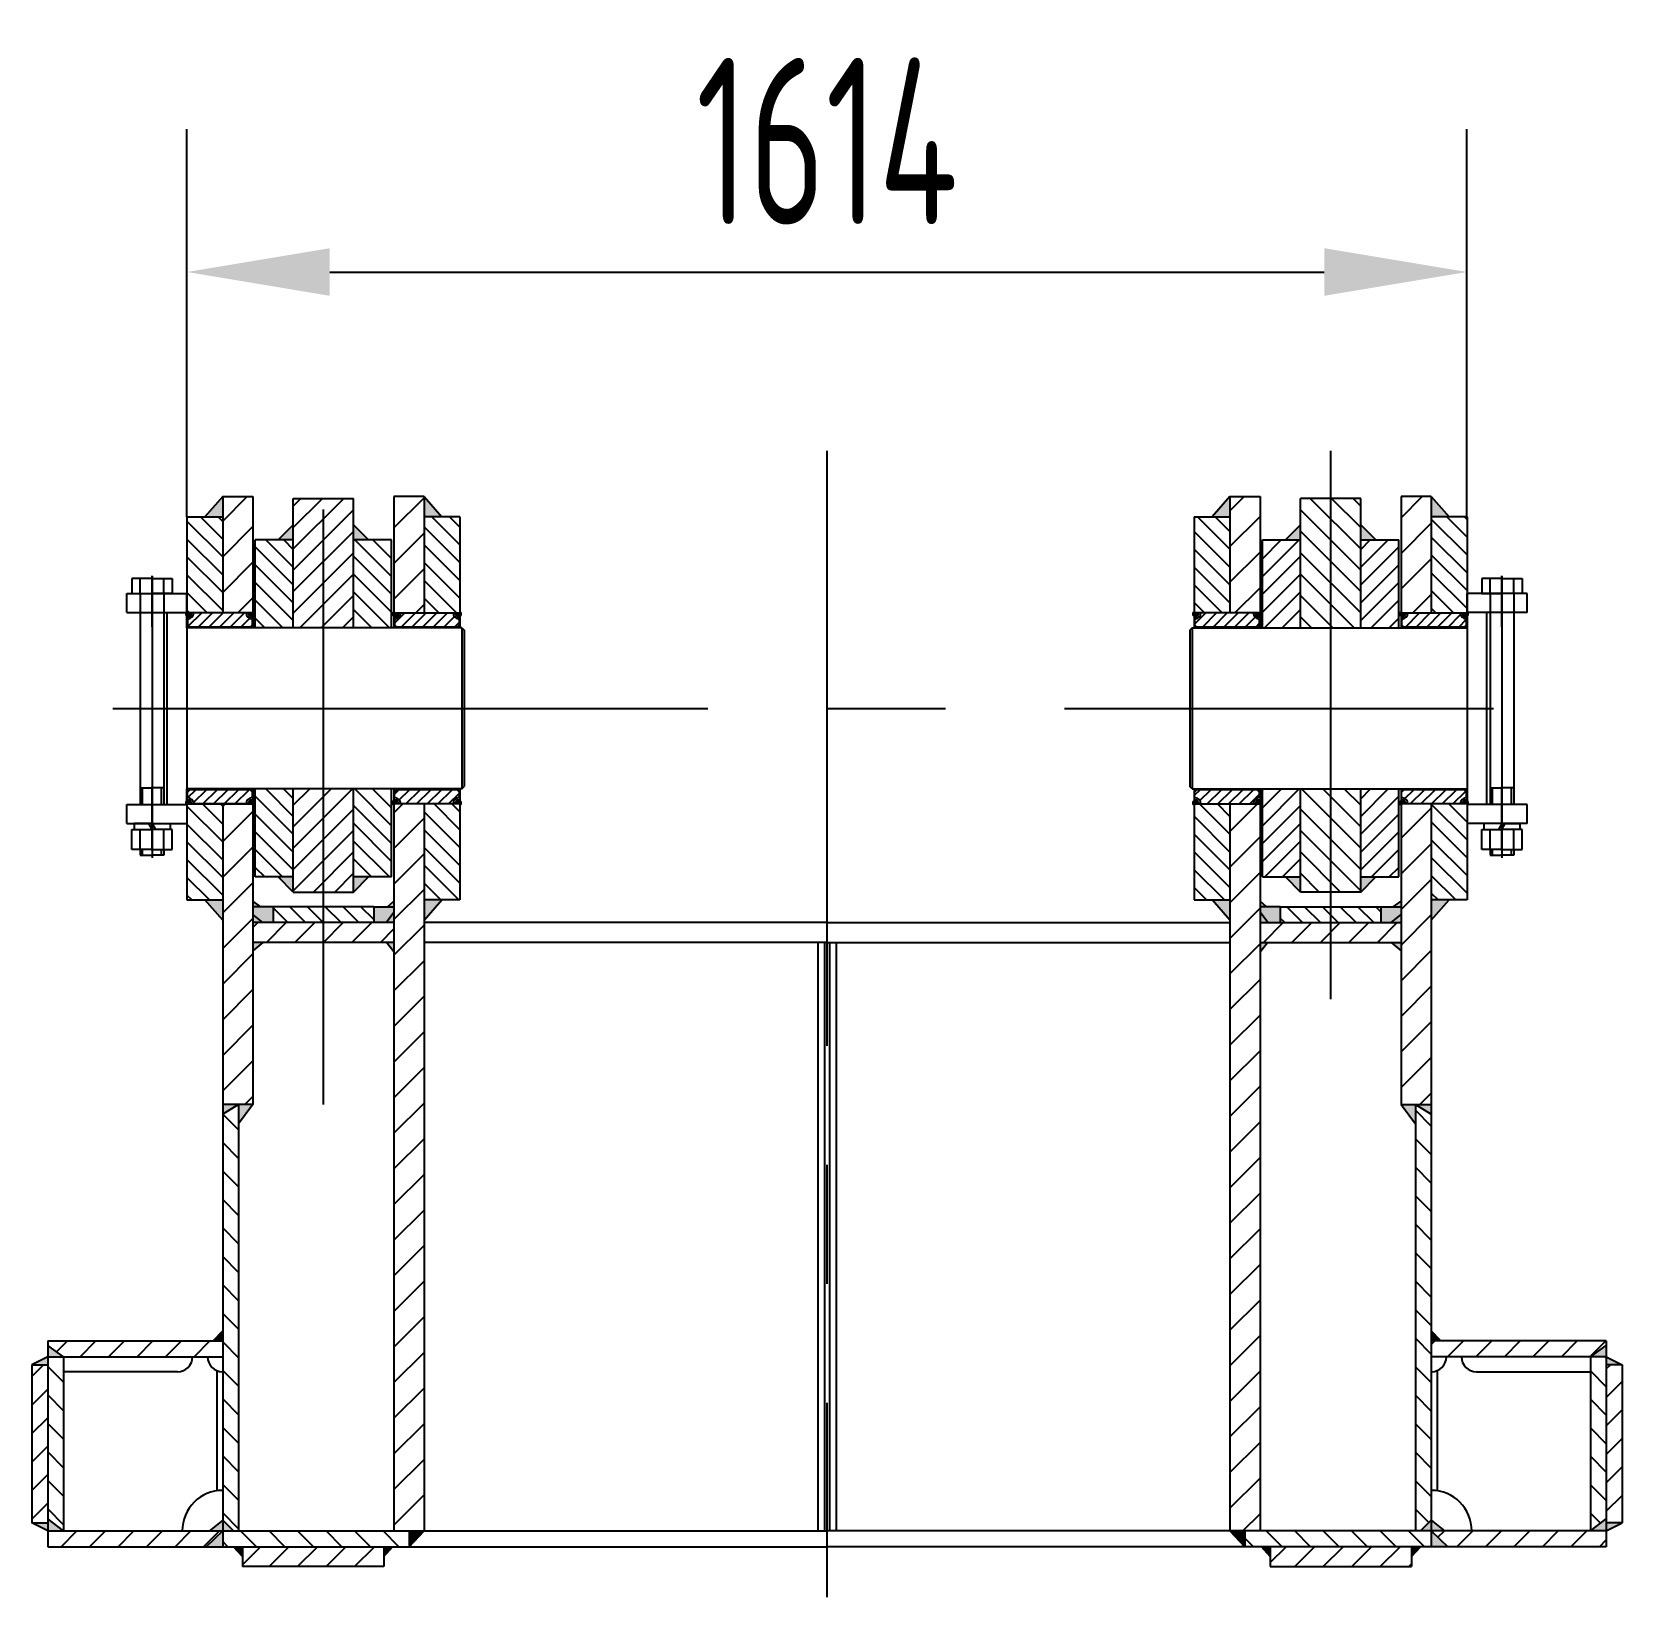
# Model space of a CAD drawing. Header units: millimetres. Extents: x -44903 to -2851, y -697 to 17820.
# Drawn here: x -29226 to -27221, y 3735 to 5708 of the extents above; entities that cross this region are included whole.
import ezdxf

# ---------------------------------------------------------------- set-up
doc = ezdxf.new("R2010")
doc.units = ezdxf.units.MM
doc.header["$LTSCALE"] = 600
doc.linetypes.add('G', pattern=[2, 1.25, -0.25, 0.25, -0.25])
for name, color, linetype in [('01', 7, 'Continuous'), ('02', 1, 'Continuous'), ('05', 142, 'G'), ('08', 1, 'Continuous')]:
    doc.layers.add(name, color=color, linetype=linetype)
doc.styles.get("Standard").update_dxf_attribs({"font": 'isocp', "width": 0.707, "bigfont": 'intecad.shx'})
doc.dimstyles.new('INTE', dxfattribs={"dimscale": 60, "dimtxt": 3.5, "dimasz": 3, "dimexe": 3, "dimexo": 0, "dimgap": 1, "dimtad": 1, "dimdec": 3, "dimdsep": 46, "dimtxsty": 'Standard', "dimcen": 0, "dimclrd": 1, "dimclre": 1, "dimclrt": 3, "dimaunit": 1, "dimadec": 0, "dimazin": 0, "dimtfac": 1, "dimtdec": 3, "dimtmove": 0, "dimatfit": 0, "dimfxl": 1, "dimarcsym": 0})
pattern_1 = [(135, (-36286.383, -245.091), (-17.96051, -17.96051), [])]
pattern_2 = [(45, (-36286.383, -245.091), (-17.96051, 17.96051), [])]
pattern_3 = [(45, (-30467.58, 2891.246), (-22.45064, 22.45064), [])]
pattern_4 = [(135, (-30467.58, 2891.246), (-11.22532, -11.22532), [])]
pattern_5 = [(45, (-57922.1265, -7096.137), (-6.735192, 6.735192), [])]

# ---------------------------------------------------------------- blocks, each defined once
blk = doc.blocks.new('*U111')
at = {"layer": '01'}
for p, q in [((-25.6, 0), (-25.6, 25.4)), ((-25.6, 25.4), (0, 25.4)), ((0, 25.4), (0, 0)), ((-25.6, 15), (0, 15)), ((0, -25.4), (0, 0)), ((-25.6, 0), (-25.6, -25.4)), ((-25.6, -15), (0, -15)), ((-25.6, -25.4), (0, -25.4))]:
    blk.add_line(p, q, dxfattribs=at)
at = {"layer": '05'}
blk.add_line((-26.7, 0), (1.1, 0), dxfattribs=at)
blk = doc.blocks.new('*U110')
at = {"layer": '01'}
for p, q in [((-22.8, 7.5), (-22.8, 0)), ((0, 7.5), (-22.8, 7.5)), ((-22.8, 0), (0, 0)), ((0, 0), (-4.3, 7.5)), ((0, 7.5), (4.3, 0)), ((0, 7.5), (22.8, 7.5)), ((22.8, 0), (0, 0)), ((22.8, 7.5), (22.8, 0))]:
    blk.add_line(p, q, dxfattribs=at)
at = {"layer": '05'}
blk.add_line((0, 9.6), (0, -2.1), dxfattribs=at)
blk = doc.blocks.new('*D117')
at = {"layer": '08', "color": 1, "lineweight": -2}
for p, q in [((-29030.7, 5097), (-29030.7, 5585.6)), ((-27416.7, 5097), (-27416.7, 5585.6)), ((-28850.7, 5405.6), (-27596.7, 5405.6))]:
    blk.add_line(p, q, dxfattribs=at)
at = {"layer": '08', "color": 1}
for points in [[(-28850.7, 5435.6), (-28850.7, 5375.6), (-29030.7, 5405.6)], [(-27596.7, 5435.6), (-27596.7, 5375.6), (-27416.7, 5405.6)]]:
    blk.add_solid(points, dxfattribs=at)
at = {"layer": 'DEFPOINTS', "color": 0}
for p in [(-27416.7, 5405.6), (-29030.7, 5097), (-27416.7, 5097)]:
    blk.add_point(p, dxfattribs=at)
at = {"layer": '08', "color": 3, "insert": (-28223.7, 5570.6), "char_height": 210, "attachment_point": 5}
blk.add_mtext('1614', dxfattribs=at)

msp = doc.modelspace()

# ---------------------------------------------------------------- hatches: boundary and pattern name
at = {"layer": '01'}
for points in [[(-28985.669, 5122.4664), (-29008.169, 5096.9664), (-28985.669, 5096.9664)], [(-28731.669, 5122.4664), (-28731.669, 5096.9664), (-28709.169, 5096.9664)], [(-27738.169, 5096.9664), (-27715.669, 5096.9664), (-27715.669, 5122.4664)], [(-27461.669, 5122.4664), (-27439.169, 5096.9664), (-27461.669, 5096.9664)], [(-28985.669, 4588.4664), (-29008.169, 4613.9664), (-28985.669, 4613.9664)], [(-28731.669, 4588.4664), (-28709.169, 4613.9664), (-28731.669, 4613.9664)], [(-27715.669, 4588.4664), (-27738.169, 4613.9664), (-27715.669, 4613.9664)], [(-27461.669, 4588.4664), (-27439.169, 4613.9664), (-27461.669, 4613.9664)], [(-28985.669, 4070.8145), (-28997.5803, 4058.0455), (-28985.669, 4058.0455)], [(-27461.669, 4070.8145), (-27449.7576, 4058.0455), (-27461.669, 4058.0455)], [(-28750.669, 3818.5656), (-28750.669, 3798.5656), (-28731.669, 3818.5656)], [(-27715.669, 3818.5656), (-27696.669, 3798.5656), (-27696.669, 3818.5656)], [(-28960.669, 3786.0656), (-28960.669, 3798.5656), (-28971.832, 3798.5656)], [(-28771.618, 3798.5656), (-28782.669, 3798.5656), (-28782.669, 3786.0656)], [(-27664.669, 3786.0656), (-27664.669, 3798.5656), (-27675.72, 3798.5656)], [(-27475.506, 3798.5656), (-27486.669, 3798.5656), (-27486.669, 3786.0656)]]:
    msp.add_hatch(color=256, dxfattribs=at).paths.add_polyline_path(points)
at = {"layer": '01', "linetype": 'Continuous'}
h = msp.add_hatch(color=7, dxfattribs=at)
h.paths.add_polyline_path([(-29025.669, 4975.9664), (-29030.669, 4975.9664), (-29030.669, 4971.5161, 0.75841266)])
h.paths.add_polyline_path([(-29030.669, 4977.3667, 0.546535974), (-29030.669, 4971.5161)])
h = msp.add_hatch(color=7, dxfattribs=at)
h.paths.add_polyline_path([(-28952.669, 4975.9664), (-28947.669, 4975.9664), (-28947.669, 4971.5161, -0.75841266)])
h.paths.add_polyline_path([(-28947.669, 4977.3667, -0.546535974), (-28947.669, 4971.5161)])
h = msp.add_hatch(color=7, dxfattribs=at)
h.paths.add_polyline_path([(-28764.669, 4975.9664), (-28769.669, 4975.9664), (-28769.669, 4971.5161, 0.75841266)])
h.paths.add_polyline_path([(-28769.669, 4977.3667, 0.546535974), (-28769.669, 4971.5161)])
h = msp.add_hatch(color=7, dxfattribs=at)
h.paths.add_polyline_path([(-28691.669, 4975.9664), (-28686.669, 4975.9664), (-28686.669, 4971.5161, -0.75841266)])
h.paths.add_polyline_path([(-28686.669, 4977.3667, -0.546535974), (-28686.669, 4971.5161)])
h = msp.add_hatch(color=7, dxfattribs=at)
h.paths.add_polyline_path([(-27755.669, 4975.9664), (-27760.669, 4975.9664), (-27760.669, 4971.5161, 0.75841266)])
h.paths.add_polyline_path([(-27760.669, 4977.3667, 0.546535974), (-27760.669, 4971.5161)])
h = msp.add_hatch(color=7, dxfattribs=at)
h.paths.add_polyline_path([(-27682.669, 4975.9664), (-27677.669, 4975.9664), (-27677.669, 4971.5161, -0.75841266)])
h.paths.add_polyline_path([(-27677.669, 4977.3667, -0.546535974), (-27677.669, 4971.5161)])
h = msp.add_hatch(color=7, dxfattribs=at)
h.paths.add_polyline_path([(-27494.669, 4975.9664), (-27499.669, 4975.9664), (-27499.669, 4971.5161, 0.75841266)])
h.paths.add_polyline_path([(-27499.669, 4977.3667, 0.546535974), (-27499.669, 4971.5161)])
h = msp.add_hatch(color=7, dxfattribs=at)
h.paths.add_polyline_path([(-27421.669, 4975.9664), (-27416.669, 4975.9664), (-27416.669, 4971.5161, -0.75841266)])
h.paths.add_polyline_path([(-27416.669, 4977.3667, -0.546535974), (-27416.669, 4971.5161)])
h = msp.add_hatch(color=7, dxfattribs=at)
h.paths.add_polyline_path([(-29025.669, 4734.9664), (-29030.669, 4734.9664), (-29030.669, 4739.4166, -0.75841266)])
h.paths.add_polyline_path([(-29030.669, 4733.5661, -0.546535974), (-29030.669, 4739.4166)])
h = msp.add_hatch(color=7, dxfattribs=at)
h.paths.add_polyline_path([(-28952.669, 4734.9664), (-28947.669, 4734.9664), (-28947.669, 4739.4166, 0.75841266)])
h.paths.add_polyline_path([(-28947.669, 4733.5661, 0.546535974), (-28947.669, 4739.4166)])
h = msp.add_hatch(color=7, dxfattribs=at)
h.paths.add_polyline_path([(-28764.669, 4734.9664), (-28769.669, 4734.9664), (-28769.669, 4739.4166, -0.75841266)])
h.paths.add_polyline_path([(-28769.669, 4733.5661, -0.546535974), (-28769.669, 4739.4166)])
h = msp.add_hatch(color=7, dxfattribs=at)
h.paths.add_polyline_path([(-28691.669, 4734.9664), (-28686.669, 4734.9664), (-28686.669, 4739.4166, 0.75841266)])
h.paths.add_polyline_path([(-28686.669, 4733.5661, 0.546535974), (-28686.669, 4739.4166)])
h = msp.add_hatch(color=7, dxfattribs=at)
h.paths.add_polyline_path([(-27755.669, 4734.9664), (-27760.669, 4734.9664), (-27760.669, 4739.4166, -0.75841266)])
h.paths.add_polyline_path([(-27760.669, 4733.5661, -0.546535974), (-27760.669, 4739.4166)])
h = msp.add_hatch(color=7, dxfattribs=at)
h.paths.add_polyline_path([(-27682.669, 4734.9664), (-27677.669, 4734.9664), (-27677.669, 4739.4166, 0.75841266)])
h.paths.add_polyline_path([(-27677.669, 4733.5661, 0.546535974), (-27677.669, 4739.4166)])
h = msp.add_hatch(color=7, dxfattribs=at)
h.paths.add_polyline_path([(-27494.669, 4734.9664), (-27499.669, 4734.9664), (-27499.669, 4739.4166, -0.75841266)])
h.paths.add_polyline_path([(-27499.669, 4733.5661, -0.546535974), (-27499.669, 4739.4166)])
h = msp.add_hatch(color=7, dxfattribs=at)
h.paths.add_polyline_path([(-27421.669, 4734.9664), (-27416.669, 4734.9664), (-27416.669, 4739.4166, 0.75841266)])
h.paths.add_polyline_path([(-27416.669, 4733.5661, 0.546535974), (-27416.669, 4739.4166)])
at = {"layer": '01'}
h = msp.add_hatch(color=256, dxfattribs=at)
h.paths.add_polyline_path([(-28795.169, 4605.3481), (-28769.669, 4605.3481), (-28769.669, 4598.3822), (-28779.6678, 4585.3481), (-28795.169, 4585.3481)])
h.paths.add_polyline_path([(-28769.669, 4612.5246), (-28769.669, 4605.3481), (-28777.6453, 4605.3481)])
h.paths.add_polyline_path([(-28947.669, 4605.3481), (-28922.169, 4605.3481), (-28922.169, 4585.3481), (-28935.0444, 4585.3481), (-28947.669, 4595.7415)])
h.paths.add_polyline_path([(-28947.669, 4612.5246), (-28937.5248, 4605.3481), (-28947.669, 4605.3481)])
h = msp.add_hatch(color=256, dxfattribs=at)
h.paths.add_polyline_path([(-27652.169, 4605.3481), (-27677.669, 4605.3481), (-27677.669, 4598.3822), (-27667.6702, 4585.3481), (-27652.169, 4585.3481)])
h.paths.add_polyline_path([(-27677.669, 4612.5246), (-27677.669, 4605.3481), (-27669.6926, 4605.3481)])
h.paths.add_polyline_path([(-27499.669, 4605.3481), (-27525.169, 4605.3481), (-27525.169, 4585.3481), (-27512.2935, 4585.3481), (-27499.669, 4595.7415)])
h.paths.add_polyline_path([(-27499.669, 4612.5246), (-27509.8132, 4605.3481), (-27499.669, 4605.3481)])
h = msp.add_hatch(color=256, dxfattribs=at)
h.paths.add_polyline_path([(-28935.0444, 4560.3481), (-28947.669, 4560.3481), (-28947.669, 4549.7924)])
h.paths.add_polyline_path([(-28935.0444, 4585.3481), (-28947.669, 4595.7415), (-28947.669, 4585.3481)])
h = msp.add_hatch(color=256, dxfattribs=at)
h.paths.add_polyline_path([(-28769.669, 4548.7361), (-28769.669, 4560.3481), (-28779.1393, 4560.3481)])
h.paths.add_polyline_path([(-28769.669, 4585.3481), (-28769.669, 4598.3822), (-28779.6678, 4585.3481)])
h = msp.add_hatch(color=256, dxfattribs=at)
h.paths.add_polyline_path([(-27668.1986, 4560.3481), (-27677.669, 4560.3481), (-27677.669, 4548.7361)])
h.paths.add_polyline_path([(-27677.669, 4598.3822), (-27677.669, 4585.3481), (-27667.6702, 4585.3481)])
h = msp.add_hatch(color=256, dxfattribs=at)
h.paths.add_polyline_path([(-27499.669, 4560.3481), (-27512.2935, 4560.3481), (-27499.669, 4549.7924)])
h.paths.add_polyline_path([(-27499.669, 4595.7415), (-27512.2935, 4585.3481), (-27499.669, 4585.3481)])
h = msp.add_hatch(color=256, dxfattribs=at)
h.paths.add_polyline_path([(-28965.669, 4331.8074), (-28965.669, 4356.1811), (-28947.669, 4356.1811)])
h.paths.add_polyline_path([(-28985.669, 4343.9094), (-28985.669, 4356.1811), (-28965.669, 4356.1811)])
h = msp.add_hatch(color=256, dxfattribs=at)
h.paths.add_polyline_path([(-27481.669, 4331.8074), (-27481.669, 4356.1811), (-27499.669, 4356.1811)])
h.paths.add_polyline_path([(-27461.669, 4343.9094), (-27461.669, 4356.1811), (-27481.669, 4356.1811)])
h = msp.add_hatch(color=256, dxfattribs=at)
h.paths.add_polyline_path([(-29226.3422, 4028.0455), (-29206.3422, 4028.0455), (-29206.3422, 4038.0455)])
h.paths.add_polyline_path([(-29206.3422, 4052.1249), (-29206.3422, 4038.0455), (-29186.3422, 4038.0455)])
h = msp.add_hatch(color=256, dxfattribs=at)
h.paths.add_polyline_path([(-27240.9958, 4038.0455), (-27240.9958, 4028.0455), (-27220.9958, 4028.0455)])
h.paths.add_polyline_path([(-27240.9958, 4052.1249), (-27260.9958, 4038.0455), (-27240.9958, 4038.0455)])
h = msp.add_hatch(color=256, dxfattribs=at)
h.paths.add_polyline_path([(-29206.3422, 3818.5656), (-29186.3422, 3818.5656), (-29206.3422, 3833.9073)])
h.paths.add_polyline_path([(-29206.3422, 3818.5656), (-29206.3422, 3828.5656), (-29226.3422, 3828.5656)])
h = msp.add_hatch(color=256, dxfattribs=at)
h.paths.add_polyline_path([(-28985.669, 3818.5656), (-29006.3854, 3798.5656), (-28985.669, 3798.5656)])
h.paths.add_polyline_path([(-29002.3351, 3818.5656), (-28985.669, 3818.5656), (-28985.669, 3832.1714)])
h.paths.add_polyline_path([(-28985.669, 3832.1714), (-28985.669, 3818.5656), (-28971.8994, 3818.5656)])
h = msp.add_hatch(color=256, dxfattribs=at)
h.paths.add_polyline_path([(-27461.669, 3798.5656), (-27440.9526, 3798.5656), (-27461.669, 3818.5656)])
h.paths.add_polyline_path([(-27461.669, 3832.1714), (-27461.669, 3818.5656), (-27445.0029, 3818.5656)])
h.paths.add_polyline_path([(-27475.4386, 3818.5656), (-27461.669, 3818.5656), (-27461.669, 3832.1714)])
h = msp.add_hatch(color=256, dxfattribs=at)
h.paths.add_polyline_path([(-27240.9958, 3833.9073), (-27260.9958, 3818.5656), (-27240.9958, 3818.5656)])
h.paths.add_polyline_path([(-27220.9958, 3828.5656), (-27240.9958, 3828.5656), (-27240.9958, 3818.5656)])
at = {"layer": '02'}
h = msp.add_hatch(dxfattribs=at)
h.set_pattern_fill('LINE', color=256, scale=10, angle=45, style=0)
h.set_pattern_definition(pattern_3)
h.paths.add_polyline_path([(-28985.669, 4356.1811), (-28947.669, 4356.1811), (-28947.669, 4734.9664), (-28985.669, 4734.9664)])
h.paths.add_polyline_path([(-28985.669, 4975.9664), (-28947.669, 4975.9664), (-28947.669, 5122.4664), (-28985.669, 5122.4664)])
h = msp.add_hatch(dxfattribs=at)
h.set_pattern_fill('LINE', color=256, scale=6, angle=45, style=0)
h.set_pattern_definition([(45, (-45270.212, 2099.498), (-13.470384, 13.470384), [])])
h.paths.add_polyline_path([(-28896.669, 4956.9664), (-28858.669, 4956.9664), (-28858.669, 5120.1619), (-28896.669, 5120.1619)])
h.paths.add_polyline_path([(-28858.669, 4956.9664), (-28820.669, 4956.9664), (-28820.669, 5120.1619), (-28858.669, 5120.1619)])
h.paths.add_polyline_path([(-28858.669, 4753.9664), (-28896.669, 4753.9664), (-28896.669, 4623.9664), (-28858.669, 4623.9664)])
h.paths.add_polyline_path([(-28820.669, 4753.9664), (-28858.669, 4753.9664), (-28858.669, 4623.9664), (-28820.669, 4623.9664)])
h = msp.add_hatch(dxfattribs=at)
h.set_pattern_fill('LINE', color=256, scale=10, angle=45, style=0)
h.set_pattern_definition(pattern_3)
h.paths.add_polyline_path([(-28731.669, 5122.4664), (-28769.669, 5122.4664), (-28769.669, 4975.9664), (-28731.669, 4975.9664)])
h.paths.add_polyline_path([(-28731.669, 4734.9664), (-28769.669, 4734.9664), (-28769.669, 3818.5656), (-28731.669, 3818.5656)])
h = msp.add_hatch(dxfattribs=at)
h.set_pattern_fill('LINE', color=256, scale=10, angle=45, style=0)
h.set_pattern_definition(pattern_3)
h.paths.add_polyline_path([(-27715.669, 3818.5656), (-27677.669, 3818.5656), (-27677.669, 4734.9664), (-27715.669, 4734.9664)])
h.paths.add_polyline_path([(-27677.669, 5122.4664), (-27715.669, 5122.4664), (-27715.669, 4975.9664), (-27677.669, 4975.9664)])
h = msp.add_hatch(dxfattribs=at)
h.set_pattern_fill('LINE', color=256, scale=6, angle=45, style=0)
h.set_pattern_definition([(135, (-11177.126, 2099.498), (13.470384, 13.470384), [])])
h.paths.add_polyline_path([(-27588.669, 5120.1619), (-27550.669, 5120.1619), (-27550.669, 4956.9664), (-27588.669, 4956.9664)])
h.paths.add_polyline_path([(-27626.669, 5120.1619), (-27588.669, 5120.1619), (-27588.669, 4956.9664), (-27626.669, 4956.9664)])
h.paths.add_polyline_path([(-27588.669, 4753.9664), (-27550.669, 4753.9664), (-27550.669, 4623.9664), (-27588.669, 4623.9664)])
h.paths.add_polyline_path([(-27626.669, 4753.9664), (-27588.669, 4753.9664), (-27588.669, 4623.9664), (-27626.669, 4623.9664)])
h = msp.add_hatch(dxfattribs=at)
h.set_pattern_fill('LINE', color=256, scale=10, angle=45, style=0)
h.set_pattern_definition(pattern_3)
h.paths.add_polyline_path([(-27499.669, 4356.1811), (-27461.669, 4356.1811), (-27461.669, 4734.9664), (-27499.669, 4734.9664)])
h.paths.add_polyline_path([(-27461.669, 5122.4664), (-27499.669, 5122.4664), (-27499.669, 4975.9664), (-27461.669, 4975.9664)])
at = {"layer": '02', "linetype": 'Continuous'}
h = msp.add_hatch(dxfattribs=at)
h.set_pattern_fill('LINE', color=1, scale=5, angle=135, style=0)
h.set_pattern_definition(pattern_4)
h.paths.add_polyline_path([(-29030.669, 4975.9664), (-28985.669, 4975.9664), (-28985.669, 5096.9664), (-29030.669, 5096.9664)])
h.paths.add_polyline_path([(-29030.669, 4613.9664), (-28985.669, 4613.9664), (-28985.669, 4734.9664), (-29030.669, 4734.9664)])
h = msp.add_hatch(dxfattribs=at)
h.set_pattern_fill('LINE', color=1, scale=5, angle=135, style=0)
h.set_pattern_definition(pattern_4)
h.paths.add_polyline_path([(-28731.669, 4975.9664), (-28686.669, 4975.9664), (-28686.669, 5096.9664), (-28731.669, 5096.9664)])
h.paths.add_polyline_path([(-28686.669, 4734.9664), (-28731.669, 4734.9664), (-28731.669, 4613.9664), (-28686.669, 4613.9664)])
at = {"layer": '02'}
h = msp.add_hatch(dxfattribs=at)
h.set_pattern_fill('LINE', color=256, scale=5, angle=135, style=0)
h.set_pattern_definition(pattern_4)
h.paths.add_polyline_path([(-27715.669, 5096.9664), (-27760.669, 5096.9664), (-27760.669, 4975.9664), (-27715.669, 4975.9664)])
h.paths.add_polyline_path([(-27715.669, 4734.9664), (-27760.669, 4734.9664), (-27760.669, 4613.9664), (-27715.669, 4613.9664)])
h = msp.add_hatch(dxfattribs=at)
h.set_pattern_fill('LINE', color=256, scale=5, angle=135, style=0)
h.set_pattern_definition(pattern_4)
h.paths.add_polyline_path([(-27461.669, 4613.9664), (-27416.669, 4613.9664), (-27416.669, 4734.9664), (-27461.669, 4734.9664)])
h.paths.add_polyline_path([(-27416.669, 5096.9664), (-27461.669, 5096.9664), (-27461.669, 4975.9664), (-27416.669, 4975.9664)])
h = msp.add_hatch(color=256, dxfattribs=at)
h.paths.add_polyline_path([(-28896.669, 5086.9664), (-28915.669, 5067.9664), (-28896.669, 5067.9664)])
h.paths.add_polyline_path([(-28820.669, 5086.9664), (-28820.669, 5067.9664), (-28801.669, 5067.9664)])
h = msp.add_hatch(color=256, dxfattribs=at)
h.paths.add_polyline_path([(-27550.669, 5086.9664), (-27531.669, 5067.9664), (-27550.669, 5067.9664)])
h.paths.add_polyline_path([(-27626.669, 5086.9664), (-27626.669, 5067.9664), (-27645.669, 5067.9664)])
h = msp.add_hatch(dxfattribs=at)
h.set_pattern_fill('LINE', color=256, scale=5, angle=135, style=0)
h.set_pattern_definition([(135, (-45270.212, 2099.498), (-11.22532, -11.22532), [])])
h.paths.add_polyline_path([(-28896.669, 4753.9664), (-28944.669, 4753.9664), (-28944.669, 4642.9664), (-28896.669, 4642.9664)])
h.paths.add_polyline_path([(-28772.669, 4753.9664), (-28820.669, 4753.9664), (-28820.669, 4642.9664), (-28772.669, 4642.9664)])
h.paths.add_polyline_path([(-28772.669, 5067.9664), (-28820.669, 5067.9664), (-28820.669, 4956.9664), (-28772.669, 4956.9664)])
h.paths.add_polyline_path([(-28944.669, 4956.9664), (-28896.669, 4956.9664), (-28896.669, 5067.9664), (-28944.669, 5067.9664)])
h = msp.add_hatch(dxfattribs=at)
h.set_pattern_fill('LINE', color=256, scale=5, angle=135, style=0)
h.set_pattern_definition([(45, (-11177.126, 2099.498), (11.22532, -11.22532), [])])
h.paths.add_polyline_path([(-27550.669, 4753.9664), (-27502.669, 4753.9664), (-27502.669, 4642.9664), (-27550.669, 4642.9664)])
h.paths.add_polyline_path([(-27674.669, 4753.9664), (-27626.669, 4753.9664), (-27626.669, 4642.9664), (-27674.669, 4642.9664)])
h.paths.add_polyline_path([(-27674.669, 5067.9664), (-27626.669, 5067.9664), (-27626.669, 4956.9664), (-27674.669, 4956.9664)])
h.paths.add_polyline_path([(-27550.669, 5067.9664), (-27502.669, 5067.9664), (-27502.669, 4956.9664), (-27550.669, 4956.9664)])
h = msp.add_hatch(dxfattribs=at)
h.set_pattern_fill('LINE', color=256, scale=3, angle=45, style=0)
h.set_pattern_definition(pattern_5)
h.paths.add_polyline_path([(-28948.169, 4749.9664), (-28951.169, 4752.9664), (-29027.169, 4752.9664), (-29030.169, 4749.9664), (-29030.169, 4742.9664, -0.414213562), (-29022.169, 4734.9664), (-28956.169, 4734.9664, -0.414213562), (-28948.169, 4742.9664)])
h.paths.add_polyline_path([(-28948.169, 4967.9664, -0.414213562), (-28956.169, 4975.9664), (-29022.169, 4975.9664, -0.414213562), (-29030.169, 4967.9664), (-29030.169, 4960.9664), (-29027.169, 4957.9664), (-28951.169, 4957.9664), (-28948.169, 4960.9664)])
h = msp.add_hatch(dxfattribs=at)
h.set_pattern_fill('LINE', color=256, scale=3, angle=45, style=0)
h.set_pattern_definition(pattern_5)
h.paths.add_polyline_path([(-28690.169, 4957.9664), (-28687.169, 4960.9664), (-28687.169, 4967.9664, -0.414213562), (-28695.169, 4975.9664), (-28761.169, 4975.9664, -0.414213562), (-28769.169, 4967.9664), (-28769.169, 4960.9664), (-28766.169, 4957.9664)])
h.paths.add_polyline_path([(-28766.169, 4752.9664), (-28769.169, 4749.9664), (-28769.169, 4742.9664, -0.414213562), (-28761.169, 4734.9664), (-28695.169, 4734.9664, -0.414213562), (-28687.169, 4742.9664), (-28687.169, 4749.9664), (-28690.169, 4752.9664)])
h = msp.add_hatch(dxfattribs=at)
h.set_pattern_fill('LINE', color=256, scale=3, angle=45, style=0)
h.set_pattern_definition(pattern_5)
h.paths.add_polyline_path([(-27752.169, 4975.9664, -0.414213562), (-27760.169, 4967.9664), (-27760.169, 4960.9664), (-27757.169, 4957.9664), (-27681.169, 4957.9664), (-27678.169, 4960.9664), (-27678.169, 4967.9664, -0.414213562), (-27686.169, 4975.9664)])
h.paths.add_polyline_path([(-27686.169, 4734.9664, -0.414213562), (-27678.169, 4742.9664), (-27678.169, 4749.9664), (-27681.169, 4752.9664), (-27757.169, 4752.9664), (-27760.169, 4749.9664), (-27760.169, 4742.9664, -0.414213562), (-27752.169, 4734.9664)])
at = {"layer": '02', "linetype": 'Continuous'}
h = msp.add_hatch(dxfattribs=at)
h.set_pattern_fill('LINE', color=1, scale=3, angle=45, style=0)
h.set_pattern_definition(pattern_5)
h.paths.add_polyline_path([(-27420.169, 4957.9664), (-27417.169, 4960.9664), (-27417.169, 4967.9664, -0.414213562), (-27425.169, 4975.9664), (-27491.169, 4975.9664, -0.414213562), (-27499.169, 4967.9664), (-27499.169, 4960.9664), (-27496.169, 4957.9664)])
h.paths.add_polyline_path([(-27496.169, 4752.9664), (-27499.169, 4749.9664), (-27499.169, 4742.9664, -0.414213562), (-27491.169, 4734.9664), (-27425.169, 4734.9664, -0.414213562), (-27417.169, 4742.9664), (-27417.169, 4749.9664), (-27420.169, 4752.9664)])
at = {"layer": '02'}
h = msp.add_hatch(color=256, dxfattribs=at)
h.paths.add_polyline_path([(-28801.669, 4642.9664), (-28820.669, 4642.9664), (-28820.669, 4623.9664)])
h.paths.add_polyline_path([(-28896.669, 4642.9664), (-28915.669, 4642.9664), (-28896.669, 4623.9664)])
h = msp.add_hatch(color=256, dxfattribs=at)
h.paths.add_polyline_path([(-27626.669, 4642.9664), (-27645.669, 4642.9664), (-27626.669, 4623.9664)])
h.paths.add_polyline_path([(-27550.669, 4642.9664), (-27550.669, 4623.9664), (-27531.669, 4642.9664)])
h = msp.add_hatch(dxfattribs=at)
h.set_pattern_fill('LINE', color=256, scale=5, angle=135, style=0)
h.set_pattern_definition([(135, (-36286.383, -245.091), (-11.22532, -11.22532), [])])
h.paths.add_polyline_path([(-28858.669, 4605.3481), (-28858.669, 4585.3481), (-28795.169, 4585.3481), (-28795.169, 4605.3481)])
h.paths.add_polyline_path([(-28922.169, 4605.3481), (-28922.169, 4585.3481), (-28858.669, 4585.3481), (-28858.669, 4605.3481)])
h.paths.add_polyline_path([(-27652.169, 4605.3481), (-27652.169, 4585.3481), (-27588.669, 4585.3481), (-27588.669, 4605.3481)])
h.paths.add_polyline_path([(-27525.169, 4585.3481), (-27525.169, 4605.3481), (-27588.669, 4605.3481), (-27588.669, 4585.3481)])
h = msp.add_hatch(dxfattribs=at)
h.set_pattern_fill('LINE', color=256, scale=8, angle=45, style=0)
h.set_pattern_definition(pattern_2)
h.paths.add_polyline_path([(-28769.669, 4585.3481), (-28858.669, 4585.3481), (-28858.669, 4560.3481), (-28769.669, 4560.3481)])
h.paths.add_polyline_path([(-28858.669, 4585.3481), (-28947.669, 4585.3481), (-28947.669, 4560.3481), (-28858.669, 4560.3481)])
h.paths.add_polyline_path([(-27588.669, 4585.3481), (-27677.669, 4585.3481), (-27677.669, 4560.3481), (-27588.669, 4560.3481)])
h.paths.add_polyline_path([(-27499.669, 4585.3481), (-27588.669, 4585.3481), (-27588.669, 4560.3481), (-27499.669, 4560.3481)])
h = msp.add_hatch(dxfattribs=at)
h.set_pattern_fill('LINE', color=256, scale=8, angle=135, style=0)
h.set_pattern_definition(pattern_1)
h.paths.add_polyline_path([(-28965.669, 4356.1811), (-28985.669, 4343.9094), (-28985.669, 3832.1714), (-28971.8994, 3818.5656), (-28965.669, 3818.5656)])
h = msp.add_hatch(dxfattribs=at)
h.set_pattern_fill('LINE', color=256, scale=8, angle=135, style=0)
h.set_pattern_definition(pattern_1)
h.paths.add_polyline_path([(-27481.669, 3818.5656), (-27475.4386, 3818.5656), (-27461.669, 3832.1714), (-27461.669, 4343.9094), (-27481.669, 4356.1811)])
h = msp.add_hatch(dxfattribs=at)
h.set_pattern_fill('LINE', color=256, scale=8, angle=45, style=0)
h.set_pattern_definition(pattern_2)
h.paths.add_polyline_path([(-29206.3422, 4058.0455), (-29206.3422, 4052.1249), (-29186.3422, 4038.0455), (-28985.669, 4038.0455), (-28985.669, 4058.0455)])
h.paths.add_polyline_path([(-29206.3422, 3818.5656), (-29206.3422, 3798.5656), (-29006.3854, 3798.5656), (-28985.669, 3818.5656)])
h = msp.add_hatch(dxfattribs=at)
h.set_pattern_fill('LINE', color=256, scale=8, angle=45, style=0)
h.set_pattern_definition(pattern_2)
h.paths.add_polyline_path([(-27260.9958, 4038.0455), (-27240.9958, 4052.1249), (-27240.9958, 4058.0455), (-27461.669, 4058.0455), (-27461.669, 4038.0455)])
h.paths.add_polyline_path([(-27461.669, 3818.5656), (-27440.9526, 3798.5656), (-27240.9958, 3798.5656), (-27240.9958, 3818.5656)])
h = msp.add_hatch(dxfattribs=at)
h.set_pattern_fill('LINE', color=256, scale=8, angle=135, style=0)
h.set_pattern_definition(pattern_1)
h.paths.add_polyline_path([(-29186.3422, 4038.0455), (-29206.3422, 4038.0455), (-29206.3422, 3833.9073), (-29186.3422, 3818.5656)])
h = msp.add_hatch(dxfattribs=at)
h.set_pattern_fill('LINE', color=256, scale=8, angle=135, style=0)
h.set_pattern_definition(pattern_1)
h.paths.add_polyline_path([(-27240.9958, 4038.0455), (-27260.9958, 4038.0455), (-27260.9958, 3818.5656), (-27240.9958, 3833.9073)])
h = msp.add_hatch(dxfattribs=at)
h.set_pattern_fill('LINE', color=256, scale=8, angle=45, style=0)
h.set_pattern_definition(pattern_2)
h.paths.add_polyline_path([(-29206.3422, 4028.0455), (-29226.3422, 4028.0455), (-29226.3422, 3828.5656), (-29206.3422, 3828.5656)])
h = msp.add_hatch(dxfattribs=at)
h.set_pattern_fill('LINE', color=256, scale=8, angle=45, style=0)
h.set_pattern_definition(pattern_2)
h.paths.add_polyline_path([(-27220.9958, 4028.0455), (-27240.9958, 4028.0455), (-27240.9958, 3828.5656), (-27220.9958, 3828.5656)])
h = msp.add_hatch(dxfattribs=at)
h.set_pattern_fill('LINE', color=256, scale=8, angle=135, style=0)
h.set_pattern_definition(pattern_1)
h.paths.add_polyline_path([(-28750.669, 3818.5656), (-28985.669, 3818.5656), (-28985.669, 3798.5656), (-28750.669, 3798.5656)])
h = msp.add_hatch(dxfattribs=at)
h.set_pattern_fill('LINE', color=256, scale=8, angle=135, style=0)
h.set_pattern_definition(pattern_1)
h.paths.add_polyline_path([(-27696.669, 3818.5656), (-27696.669, 3798.5656), (-27461.669, 3798.5656), (-27461.669, 3818.5656)])
h = msp.add_hatch(dxfattribs=at)
h.set_pattern_fill('LINE', color=256, scale=8, angle=45, style=0)
h.set_pattern_definition(pattern_2)
h.paths.add_polyline_path([(-28782.669, 3798.5656), (-28960.669, 3798.5656), (-28960.669, 3773.5656), (-28782.669, 3773.5656)])
h = msp.add_hatch(dxfattribs=at)
h.set_pattern_fill('LINE', color=256, scale=8, angle=45, style=0)
h.set_pattern_definition(pattern_2)
h.paths.add_polyline_path([(-27486.669, 3798.5656), (-27664.669, 3798.5656), (-27664.669, 3773.5656), (-27486.669, 3773.5656)])

# ---------------------------------------------------------------- linework, layer by layer
for p, q in [((-28896.669, 5120.1619), (-28820.669, 5120.1619)), ((-28896.669, 4956.9664), (-28896.669, 5120.1619)), ((-28820.669, 4956.9664), (-28820.669, 5120.1619)), ((-27626.669, 4956.9664), (-27626.669, 5120.1619)), ((-27550.669, 5120.1619), (-27626.669, 5120.1619)), ((-27550.669, 4956.9664), (-27550.669, 5120.1619)), ((-28896.669, 5086.9664), (-28915.669, 5067.9664)), ((-28820.669, 5086.9664), (-28801.669, 5067.9664)), ((-27626.669, 5086.9664), (-27645.669, 5067.9664)), ((-27550.669, 5086.9664), (-27531.669, 5067.9664)), ((-28944.669, 4956.9664), (-28944.669, 5067.9664)), ((-28896.669, 5067.9664), (-28944.669, 5067.9664)), ((-28772.669, 5067.9664), (-28820.669, 5067.9664)), ((-28772.669, 4956.9664), (-28772.669, 5067.9664)), ((-27674.669, 5067.9664), (-27626.669, 5067.9664)), ((-27674.669, 4956.9664), (-27674.669, 5067.9664)), ((-27550.669, 5067.9664), (-27502.669, 5067.9664)), ((-27502.669, 4956.9664), (-27502.669, 5067.9664)), ((-29106.669, 4976.4664), (-29106.669, 5000.4664)), ((-29106.669, 5000.4664), (-29030.669, 5000.4664)), ((-29030.669, 4976.4664), (-29030.669, 5000.4664)), ((-27340.669, 5000.4664), (-27416.669, 5000.4664)), ((-27416.669, 4976.4664), (-27416.669, 5000.4664)), ((-27340.669, 4976.4664), (-27340.669, 5000.4664)), ((-29106.669, 4976.4664), (-29030.669, 4976.4664)), ((-27340.669, 4976.4664), (-27416.669, 4976.4664)), ((-28684.169, 4956.9664), (-29030.669, 4956.9664)), ((-27763.169, 4956.9664), (-27416.669, 4956.9664)), ((-28944.669, 4642.9664), (-28944.669, 4753.9664)), ((-28896.669, 4623.9664), (-28896.669, 4753.9664)), ((-28820.669, 4623.9664), (-28820.669, 4753.9664)), ((-28772.669, 4642.9664), (-28772.669, 4753.9664)), ((-27674.669, 4642.9664), (-27674.669, 4753.9664)), ((-27626.669, 4623.9664), (-27626.669, 4753.9664)), ((-27550.669, 4623.9664), (-27550.669, 4753.9664)), ((-27502.669, 4642.9664), (-27502.669, 4753.9664)), ((-29106.669, 4734.4664), (-29030.669, 4734.4664)), ((-29106.669, 4710.4664), (-29106.669, 4734.4664)), ((-27340.669, 4734.4664), (-27416.669, 4734.4664)), ((-27340.669, 4710.4664), (-27340.669, 4734.4664)), ((-29106.669, 4710.4664), (-29030.669, 4710.4664)), ((-27340.669, 4710.4664), (-27416.669, 4710.4664)), ((-28896.669, 4642.9664), (-28944.669, 4642.9664)), ((-28896.669, 4623.9664), (-28915.669, 4642.9664)), ((-28820.669, 4623.9664), (-28801.669, 4642.9664)), ((-28772.669, 4642.9664), (-28820.669, 4642.9664)), ((-27674.669, 4642.9664), (-27626.669, 4642.9664)), ((-27626.669, 4623.9664), (-27645.669, 4642.9664)), ((-27550.669, 4642.9664), (-27502.669, 4642.9664)), ((-27550.669, 4623.9664), (-27531.669, 4642.9664)), ((-28896.669, 4623.9664), (-28820.669, 4623.9664)), ((-27550.669, 4623.9664), (-27626.669, 4623.9664))]:
    msp.add_line(p, q)
at = {"layer": '01'}
for p, q in [((-28985.669, 5122.4664), (-29008.169, 5096.9664)), ((-28731.669, 5122.4664), (-28709.169, 5096.9664)), ((-27715.669, 5122.4664), (-27738.169, 5096.9664)), ((-27461.669, 5122.4664), (-27439.169, 5096.9664)), ((-29100.094, 5019.1664), (-29100.094, 5000.4664)), ((-29074.669, 5019.1664), (-29100.094, 5019.1664)), ((-29089.669, 5000.4664), (-29089.669, 5019.1664)), ((-29074.669, 5019.1664), (-29049.244, 5019.1664)), ((-29059.669, 5000.4664), (-29059.669, 5019.1664)), ((-29049.244, 5019.1664), (-29049.244, 5000.4664)), ((-27372.669, 5019.1664), (-27398.094, 5019.1664)), ((-27398.094, 5019.1664), (-27398.094, 5000.4664)), ((-27387.669, 5000.4664), (-27387.669, 5019.1664)), ((-27372.669, 5019.1664), (-27347.244, 5019.1664)), ((-27357.669, 5000.4664), (-27357.669, 5019.1664)), ((-27347.244, 5019.1664), (-27347.244, 5000.4664)), ((-29100.094, 5000.4664), (-29074.669, 5000.4664)), ((-29089.669, 5000.4664), (-29089.669, 4734.4664)), ((-29049.244, 5000.4664), (-29074.669, 5000.4664)), ((-29059.669, 5000.4664), (-29059.669, 4734.4664)), ((-27398.094, 5000.4664), (-27372.669, 5000.4664)), ((-27387.669, 5000.4664), (-27387.669, 4734.4664)), ((-27347.244, 5000.4664), (-27372.669, 5000.4664)), ((-27357.669, 5000.4664), (-27357.669, 4734.4664)), ((-29055.669, 4976.4664), (-29030.669, 4976.4664)), ((-27391.669, 4976.4664), (-27416.669, 4976.4664)), ((-29030.669, 4955.9664), (-29030.669, 4754.9664)), ((-28684.169, 4956.9664), (-28684.169, 4753.9664)), ((-28684.169, 4956.9664), (-28681.169, 4953.9664)), ((-28681.169, 4953.9664), (-28681.169, 4756.9664)), ((-27763.169, 4956.9664), (-27766.169, 4953.9664)), ((-27766.169, 4953.9664), (-27766.169, 4756.9664)), ((-27763.169, 4956.9664), (-27763.169, 4753.9664)), ((-27416.669, 4955.9664), (-27416.669, 4754.9664)), ((-29089.669, 4755.4664), (-29074.669, 4755.4664)), ((-29059.669, 4755.4664), (-29074.669, 4755.4664)), ((-28684.169, 4753.9664), (-28681.169, 4756.9664)), ((-27763.169, 4753.9664), (-27766.169, 4756.9664)), ((-27387.669, 4755.4664), (-27372.669, 4755.4664)), ((-27357.669, 4755.4664), (-27372.669, 4755.4664)), ((-29055.669, 4734.4664), (-29030.669, 4734.4664)), ((-27391.669, 4734.4664), (-27416.669, 4734.4664)), ((-29089.669, 4677.3664), (-29089.669, 4670.4664)), ((-29059.669, 4677.3664), (-29059.669, 4670.4664)), ((-27387.669, 4677.3664), (-27387.669, 4670.4664)), ((-27357.669, 4677.3664), (-27357.669, 4670.4664)), ((-29089.669, 4670.4664), (-29074.669, 4670.4664)), ((-29059.669, 4670.4664), (-29074.669, 4670.4664)), ((-27387.669, 4670.4664), (-27372.669, 4670.4664)), ((-27357.669, 4670.4664), (-27372.669, 4670.4664)), ((-29030.669, 4613.9664), (-28985.669, 4613.9664)), ((-28985.669, 4588.4664), (-29008.169, 4613.9664)), ((-28937.5248, 4605.3481), (-28947.669, 4612.5246)), ((-28777.6453, 4605.3481), (-28769.669, 4612.5246)), ((-28686.669, 4613.9664), (-28731.669, 4613.9664)), ((-28731.669, 4588.4664), (-28709.169, 4613.9664)), ((-27760.669, 4613.9664), (-27715.669, 4613.9664)), ((-27715.669, 4588.4664), (-27738.169, 4613.9664)), ((-27669.6926, 4605.3481), (-27677.669, 4612.5246)), ((-27509.8132, 4605.3481), (-27499.669, 4612.5246)), ((-27416.669, 4613.9664), (-27461.669, 4613.9664)), ((-27461.669, 4588.4664), (-27439.169, 4613.9664)), ((-28935.0444, 4585.3481), (-28947.669, 4595.7415)), ((-28795.169, 4605.3481), (-28769.669, 4605.3481)), ((-28779.6678, 4585.3481), (-28769.669, 4598.3822)), ((-27652.169, 4605.3481), (-27677.669, 4605.3481)), ((-27667.6702, 4585.3481), (-27677.669, 4598.3822)), ((-27512.2935, 4585.3481), (-27499.669, 4595.7415)), ((-28935.0444, 4560.3481), (-28947.669, 4549.7924)), ((-28769.669, 4548.7361), (-28779.1393, 4560.3481)), ((-27677.669, 4548.7361), (-27668.1986, 4560.3481)), ((-27512.2935, 4560.3481), (-27499.669, 4549.7924)), ((-28947.669, 4356.1811), (-28985.669, 4356.1811)), ((-28965.669, 4356.1811), (-28985.669, 4343.9094)), ((-28947.669, 4356.1811), (-28965.669, 4331.8074)), ((-27499.669, 4356.1811), (-27481.669, 4331.8074)), ((-27499.669, 4356.1811), (-27461.669, 4356.1811)), ((-27481.669, 4356.1811), (-27461.669, 4343.9094)), ((-29206.3422, 4058.0455), (-28985.669, 4058.0455)), ((-29186.3422, 4038.0455), (-29206.3422, 4052.1249)), ((-28997.5803, 4058.0455), (-28985.669, 4070.8145)), ((-27449.7576, 4058.0455), (-27461.669, 4070.8145)), ((-27449.7576, 4058.0455), (-27461.669, 4070.8145)), ((-27240.9958, 4058.0455), (-27461.669, 4058.0455)), ((-27260.9958, 4038.0455), (-27240.9958, 4052.1249)), ((-29206.3422, 4038.0455), (-29226.3422, 4028.0455)), ((-29206.3422, 4038.0455), (-28985.669, 4038.0455)), ((-29023.669, 4038.0455), (-29004.669, 4038.0455)), ((-27240.9958, 4038.0455), (-27461.669, 4038.0455)), ((-27423.669, 4038.0455), (-27442.669, 4038.0455)), ((-27240.9958, 4038.0455), (-27220.9958, 4028.0455)), ((-29226.3422, 4028.0455), (-29206.3422, 4028.0455)), ((-29042.669, 4019.0455), (-29186.3422, 4019.0455)), ((-27404.669, 4019.0455), (-27260.9958, 4019.0455)), ((-27220.9958, 4028.0455), (-27240.9958, 4028.0455)), ((-29186.3422, 3818.5656), (-29206.3422, 3833.9073)), ((-28985.669, 3832.1714), (-29002.3351, 3818.5656)), ((-28985.669, 3832.1714), (-28971.8994, 3818.5656)), ((-27461.669, 3832.1714), (-27475.4386, 3818.5656)), ((-27461.669, 3832.1714), (-27445.0029, 3818.5656)), ((-27260.9958, 3818.5656), (-27240.9958, 3833.9073)), ((-29226.3422, 3828.5656), (-29206.3422, 3828.5656)), ((-29206.3422, 3818.5656), (-29226.3422, 3828.5656)), ((-29206.3422, 3818.5656), (-28223.669, 3818.5656)), ((-28985.669, 3818.5656), (-29006.3854, 3798.5656)), ((-28750.669, 3798.5656), (-28731.669, 3818.5656)), ((-27240.9958, 3818.5656), (-28223.669, 3818.5656)), ((-27696.669, 3798.5656), (-27715.669, 3818.5656)), ((-27461.669, 3818.5656), (-27440.9526, 3798.5656)), ((-27220.9958, 3828.5656), (-27240.9958, 3828.5656)), ((-27240.9958, 3818.5656), (-27220.9958, 3828.5656)), ((-29206.3422, 3798.5656), (-28223.669, 3798.5656)), ((-28960.669, 3786.0656), (-28971.832, 3798.5656)), ((-28782.669, 3786.0656), (-28771.618, 3798.5656)), ((-27240.9958, 3798.5656), (-28223.669, 3798.5656)), ((-27664.669, 3786.0656), (-27675.72, 3798.5656)), ((-27486.669, 3786.0656), (-27475.506, 3798.5656)), ((-28782.669, 3773.5656), (-28960.669, 3773.5656)), ((-27664.669, 3773.5656), (-27486.669, 3773.5656))]:
    msp.add_line(p, q, dxfattribs=at)
at = {"layer": '01', "color": 7, "linetype": 'Continuous'}
for p, q in [((-28985.669, 5122.4664), (-28985.669, 4975.9664)), ((-28985.669, 5122.4664), (-28947.669, 5122.4664)), ((-28947.669, 5122.4664), (-28947.669, 4956.9664)), ((-28769.669, 5122.4664), (-28769.669, 4956.9664)), ((-28731.669, 5122.4664), (-28769.669, 5122.4664)), ((-28731.669, 5122.4664), (-28731.669, 4975.9664)), ((-27715.669, 5122.4664), (-27715.669, 4975.9664)), ((-27715.669, 5122.4664), (-27677.669, 5122.4664)), ((-27677.669, 5122.4664), (-27677.669, 4956.9664)), ((-27499.669, 5122.4664), (-27499.669, 4956.9664)), ((-27461.669, 5122.4664), (-27499.669, 5122.4664)), ((-27461.669, 5122.4664), (-27461.669, 4975.9664)), ((-29030.669, 5096.9664), (-29030.669, 4613.9664)), ((-29030.669, 5096.9664), (-28985.669, 5096.9664)), ((-28686.669, 5096.9664), (-28731.669, 5096.9664)), ((-28686.669, 5096.9664), (-28686.669, 4956.9664)), ((-27760.669, 5096.9664), (-27760.669, 4956.9664)), ((-27760.669, 5096.9664), (-27715.669, 5096.9664)), ((-27416.669, 5096.9664), (-27461.669, 5096.9664)), ((-27416.669, 5096.9664), (-27416.669, 4613.9664)), ((-29055.669, 4734.4664), (-29055.669, 4976.4664)), ((-29030.669, 4956.9664), (-29030.669, 4976.4664)), ((-28947.669, 4975.9664), (-29030.669, 4975.9664)), ((-28955.669, 4975.9664), (-29021.669, 4975.9664)), ((-28769.669, 4975.9664), (-28686.669, 4975.9664)), ((-27677.669, 4975.9664), (-27760.669, 4975.9664)), ((-27499.669, 4975.9664), (-27416.669, 4975.9664)), ((-27416.669, 4956.9664), (-27416.669, 4976.4664)), ((-27391.669, 4734.4664), (-27391.669, 4976.4664)), ((-29030.169, 4967.9664), (-29030.169, 4956.9664)), ((-29027.169, 4957.9664), (-29030.169, 4960.9664)), ((-29027.169, 4957.9664), (-29027.169, 4956.9664)), ((-28951.169, 4957.9664), (-29027.169, 4957.9664)), ((-28951.169, 4957.9664), (-28948.169, 4960.9664)), ((-28951.169, 4957.9664), (-28951.169, 4956.9664)), ((-28948.169, 4956.9664), (-28948.169, 4967.9664)), ((-28947.669, 4967.9664), (-28947.669, 4956.9664)), ((-28769.169, 4967.9664), (-28769.169, 4956.9664)), ((-28766.169, 4957.9664), (-28769.169, 4960.9664)), ((-28766.169, 4957.9664), (-28766.169, 4956.9664)), ((-28690.169, 4957.9664), (-28766.169, 4957.9664)), ((-28690.169, 4957.9664), (-28687.169, 4960.9664)), ((-28690.169, 4957.9664), (-28690.169, 4956.9664)), ((-28687.169, 4956.9664), (-28687.169, 4967.9664)), ((-27760.169, 4967.9664), (-27760.169, 4956.9664)), ((-27757.169, 4957.9664), (-27760.169, 4960.9664)), ((-27757.169, 4957.9664), (-27757.169, 4956.9664)), ((-27681.169, 4957.9664), (-27757.169, 4957.9664)), ((-27681.169, 4957.9664), (-27678.169, 4960.9664)), ((-27681.169, 4957.9664), (-27681.169, 4956.9664)), ((-27678.169, 4956.9664), (-27678.169, 4967.9664)), ((-27499.169, 4967.9664), (-27499.169, 4956.9664)), ((-27496.169, 4957.9664), (-27499.169, 4960.9664)), ((-27496.169, 4957.9664), (-27496.169, 4956.9664)), ((-27420.169, 4957.9664), (-27496.169, 4957.9664)), ((-27420.169, 4957.9664), (-27417.169, 4960.9664)), ((-27420.169, 4957.9664), (-27420.169, 4956.9664)), ((-27417.169, 4967.9664), (-27417.169, 4956.9664)), ((-27417.169, 4956.9664), (-27417.169, 4967.9664)), ((-28684.169, 4753.9664), (-29030.669, 4753.9664)), ((-29030.669, 4734.4664), (-29030.669, 4753.9664)), ((-29030.169, 4742.9664), (-29030.169, 4753.9664)), ((-29027.169, 4752.9664), (-29030.169, 4749.9664)), ((-29027.169, 4752.9664), (-29027.169, 4753.9664)), ((-28951.169, 4752.9664), (-29027.169, 4752.9664)), ((-28951.169, 4752.9664), (-28951.169, 4753.9664)), ((-28951.169, 4752.9664), (-28948.169, 4749.9664)), ((-28948.169, 4742.9664), (-28948.169, 4753.9664)), ((-28947.669, 4742.9664), (-28947.669, 4753.9664)), ((-28947.669, 4753.9664), (-28947.669, 4356.1811)), ((-28769.669, 4753.9664), (-28769.669, 3818.5656)), ((-28769.169, 4742.9664), (-28769.169, 4753.9664)), ((-28766.169, 4752.9664), (-28769.169, 4749.9664)), ((-28766.169, 4752.9664), (-28766.169, 4753.9664)), ((-28690.169, 4752.9664), (-28766.169, 4752.9664)), ((-28690.169, 4752.9664), (-28690.169, 4753.9664)), ((-28690.169, 4752.9664), (-28687.169, 4749.9664)), ((-28687.169, 4742.9664), (-28687.169, 4753.9664)), ((-28686.669, 4753.9664), (-28686.669, 4613.9664)), ((-27763.169, 4753.9664), (-27416.669, 4753.9664)), ((-27760.669, 4753.9664), (-27760.669, 4613.9664)), ((-27760.169, 4742.9664), (-27760.169, 4753.9664)), ((-27757.169, 4752.9664), (-27760.169, 4749.9664)), ((-27757.169, 4752.9664), (-27757.169, 4753.9664)), ((-27681.169, 4752.9664), (-27757.169, 4752.9664)), ((-27681.169, 4752.9664), (-27681.169, 4753.9664)), ((-27681.169, 4752.9664), (-27678.169, 4749.9664)), ((-27678.169, 4742.9664), (-27678.169, 4753.9664)), ((-27677.669, 4753.9664), (-27677.669, 3818.5656)), ((-27499.669, 4753.9664), (-27499.669, 4356.1811)), ((-27499.169, 4742.9664), (-27499.169, 4753.9664)), ((-27496.169, 4752.9664), (-27499.169, 4749.9664)), ((-27496.169, 4752.9664), (-27496.169, 4753.9664)), ((-27420.169, 4752.9664), (-27496.169, 4752.9664)), ((-27420.169, 4752.9664), (-27420.169, 4753.9664)), ((-27420.169, 4752.9664), (-27417.169, 4749.9664)), ((-27417.169, 4742.9664), (-27417.169, 4753.9664)), ((-27417.169, 4742.9664), (-27417.169, 4753.9664)), ((-27416.669, 4734.4664), (-27416.669, 4753.9664)), ((-29030.669, 4734.9664), (-28947.669, 4734.9664)), ((-28955.669, 4734.9664), (-29021.669, 4734.9664)), ((-28985.669, 4734.9664), (-28985.669, 3798.5656)), ((-28686.669, 4734.9664), (-28769.669, 4734.9664)), ((-28731.669, 4734.9664), (-28731.669, 3818.5656)), ((-27760.669, 4734.9664), (-27677.669, 4734.9664)), ((-27715.669, 4734.9664), (-27715.669, 3818.5656)), ((-27416.669, 4734.9664), (-27499.669, 4734.9664)), ((-27461.669, 4734.9664), (-27461.669, 3798.5656)), ((-28795.169, 4605.3481), (-28947.669, 4605.3481)), ((-28922.169, 4605.3481), (-28922.169, 4585.3481)), ((-28795.169, 4605.3481), (-28795.169, 4585.3481)), ((-27652.169, 4605.3481), (-27499.669, 4605.3481)), ((-27652.169, 4605.3481), (-27652.169, 4585.3481)), ((-27525.169, 4605.3481), (-27525.169, 4585.3481)), ((-28769.669, 4585.3481), (-28947.669, 4585.3481)), ((-28223.669, 4585.3481), (-28731.669, 4585.3481)), ((-28223.669, 4585.3481), (-27715.669, 4585.3481)), ((-27677.669, 4585.3481), (-27499.669, 4585.3481)), ((-28769.669, 4560.3481), (-28947.669, 4560.3481)), ((-28223.669, 4560.3481), (-28731.669, 4560.3481)), ((-28235.0578, 4560.3481), (-28235.0578, 3818.5656)), ((-28226.669, 4560.3481), (-28226.669, 3818.5656)), ((-28223.669, 4560.3481), (-27715.669, 4560.3481)), ((-28220.669, 4560.3481), (-28220.669, 3818.5656)), ((-28212.2802, 4560.3481), (-28212.2802, 3818.5656)), ((-27677.669, 4560.3481), (-27499.669, 4560.3481)), ((-28965.669, 4356.1811), (-28965.669, 3818.5656)), ((-27481.669, 4356.1811), (-27481.669, 3818.5656)), ((-29206.3422, 4058.0455), (-29206.3422, 3798.5656)), ((-27240.9958, 4058.0455), (-27240.9958, 3798.5656)), ((-29186.3422, 4038.0455), (-29186.3422, 3818.5656)), ((-27260.9958, 4038.0455), (-27260.9958, 3818.5656)), ((-29226.3422, 4028.0455), (-29226.3422, 3828.5656)), ((-28992.9288, 4020.4871), (-28992.9288, 3869.0462)), ((-27454.4092, 4020.4871), (-27454.4092, 3869.0462)), ((-27220.9958, 4028.0455), (-27220.9958, 3828.5656)), ((-28750.669, 3818.5656), (-28750.669, 3798.5656)), ((-27696.669, 3818.5656), (-27696.669, 3798.5656)), ((-28960.669, 3798.5656), (-28960.669, 3773.5656)), ((-28782.669, 3798.5656), (-28782.669, 3773.5656)), ((-27664.669, 3798.5656), (-27664.669, 3773.5656)), ((-27486.669, 3798.5656), (-27486.669, 3773.5656))]:
    msp.add_line(p, q, dxfattribs=at)
for centre, radius, start, end in [((-29028.7922, 4974.4414), 3.4756, 122.6836169, 26.0249446), ((-29030.169, 4975.9664), 8, 270, 0), ((-28948.169, 4975.9664), 8, 180, 270), ((-28949.5458, 4974.4414), 3.4756, 153.9750554, 57.3163831), ((-28767.7922, 4974.4414), 3.4756, 122.6836169, 26.0249446), ((-28769.169, 4975.9664), 8, 270, 0), ((-28687.169, 4975.9664), 8, 180, 270), ((-28688.5458, 4974.4414), 3.4756, 153.9750554, 57.3163831), ((-27758.7922, 4974.4414), 3.4756, 122.6836169, 26.0249446), ((-27760.169, 4975.9664), 8, 270, 0), ((-27678.169, 4975.9664), 8, 180, 270), ((-27679.5458, 4974.4414), 3.4756, 153.9750554, 57.3163831), ((-27497.7922, 4974.4414), 3.4756, 122.6836169, 26.0249446), ((-27499.169, 4975.9664), 8, 270, 0), ((-27417.169, 4975.9664), 8, 180, 270), ((-27418.5458, 4974.4414), 3.4756, 153.9750554, 57.3163831), ((-29028.7922, 4736.4914), 3.4756, 333.9750554, 237.3163831), ((-29030.169, 4734.9664), 8, 0, 90), ((-28948.169, 4734.9664), 8, 90, 180), ((-28949.5458, 4736.4914), 3.4756, 302.6836169, 206.0249446), ((-28767.7922, 4736.4914), 3.4756, 333.9750554, 237.3163831), ((-28769.169, 4734.9664), 8, 0, 90), ((-28687.169, 4734.9664), 8, 90, 180), ((-28688.5458, 4736.4914), 3.4756, 302.6836169, 206.0249446), ((-27758.7922, 4736.4914), 3.4756, 333.9750554, 237.3163831), ((-27760.169, 4734.9664), 8, 0, 90), ((-27678.169, 4734.9664), 8, 90, 180), ((-27679.5458, 4736.4914), 3.4756, 302.6836169, 206.0249446), ((-27497.7922, 4736.4914), 3.4756, 333.9750554, 237.3163831), ((-27499.169, 4734.9664), 8, 0, 90), ((-27417.169, 4734.9664), 8, 90, 180), ((-27418.5458, 4736.4914), 3.4756, 302.6836169, 206.0249446)]:
    msp.add_arc(centre, radius, start, end, dxfattribs=at)
at = {"layer": '01'}
for centre, radius, start, end in [((-29042.669, 4038.0455), 19, 270, 0), ((-28985.669, 4038.0455), 19, 180, 270), ((-27461.669, 4038.0455), 19, 270, 0), ((-27404.669, 4038.0455), 19, 180, 270), ((-28985.669, 3818.5656), 51, 90, 180), ((-27461.669, 3818.5656), 51, 0, 90)]:
    msp.add_arc(centre, radius, start, end, dxfattribs=at)
at = {"layer": '02'}
for p, q in [((-29086.669, 4734.4664), (-29086.669, 4755.4664)), ((-29062.669, 4734.4664), (-29062.669, 4755.4664)), ((-27384.669, 4734.4664), (-27384.669, 4755.4664)), ((-27360.669, 4734.4664), (-27360.669, 4755.4664)), ((-29086.669, 4670.4664), (-29086.669, 4677.3664)), ((-29062.669, 4670.4664), (-29062.669, 4677.3664)), ((-27384.669, 4670.4664), (-27384.669, 4677.3664)), ((-27360.669, 4670.4664), (-27360.669, 4677.3664))]:
    msp.add_line(p, q, dxfattribs=at)
at = {"layer": '05'}
for p, q in [((-28858.669, 4356.0272), (-28858.669, 5225.8357)), ((-28223.669, 5180.1196), (-28223.669, 3734.9494)), ((-27588.669, 5180.1196), (-27588.669, 4488.7845)), ((-29074.669, 4958.296), (-29074.669, 5022.5716)), ((-29074.669, 5022.2314), (-29074.669, 4666.9175)), ((-27372.669, 4958.296), (-27372.669, 5022.5716)), ((-27372.669, 5022.2314), (-27372.669, 4666.9175)), ((-29124.1369, 4855.4664), (-27383.2698, 4855.4664)), ((-29074.669, 4692.296), (-29074.669, 4756.5716)), ((-27372.669, 4692.296), (-27372.669, 4756.5716))]:
    msp.add_line(p, q, dxfattribs=at)
at = {"layer": '05', "color": 4, "linetype": 'G'}
msp.add_line((-29069.418, 4855.4664), (-29014.4385, 4855.4664), dxfattribs=at)

# ---------------------------------------------------------------- block references
at = {"rotation": 90}
msp.add_blockref('*U111', (-29074.669, 4702.9664), dxfattribs=at)
msp.add_blockref('*U110', (-29074.669, 4702.9664))
at = {"xscale": -1}
for name, rotation in [('*U111', 269.9999999999866), ('*U110', 359.9999999999865)]:
    msp.add_blockref(name, (-27372.669, 4702.9664), dxfattribs=dict(at, rotation=rotation))

# ---------------------------------------------------------------- dimensions: what is measured, and where the dimension line sits
at = {"layer": '08'}
dim = msp.add_linear_dim(base=(-27416.669, 5405.6265), p1=(-29030.669, 5096.9664), p2=(-27416.669, 5096.9664), dimstyle='INTE', dxfattribs=at)
dim.commit()
dim.dimension.update_dxf_attribs({"geometry": '*D117', "text_midpoint": (-28223.669, 5570.6265)})

doc.saveas('drawing.dxf')
